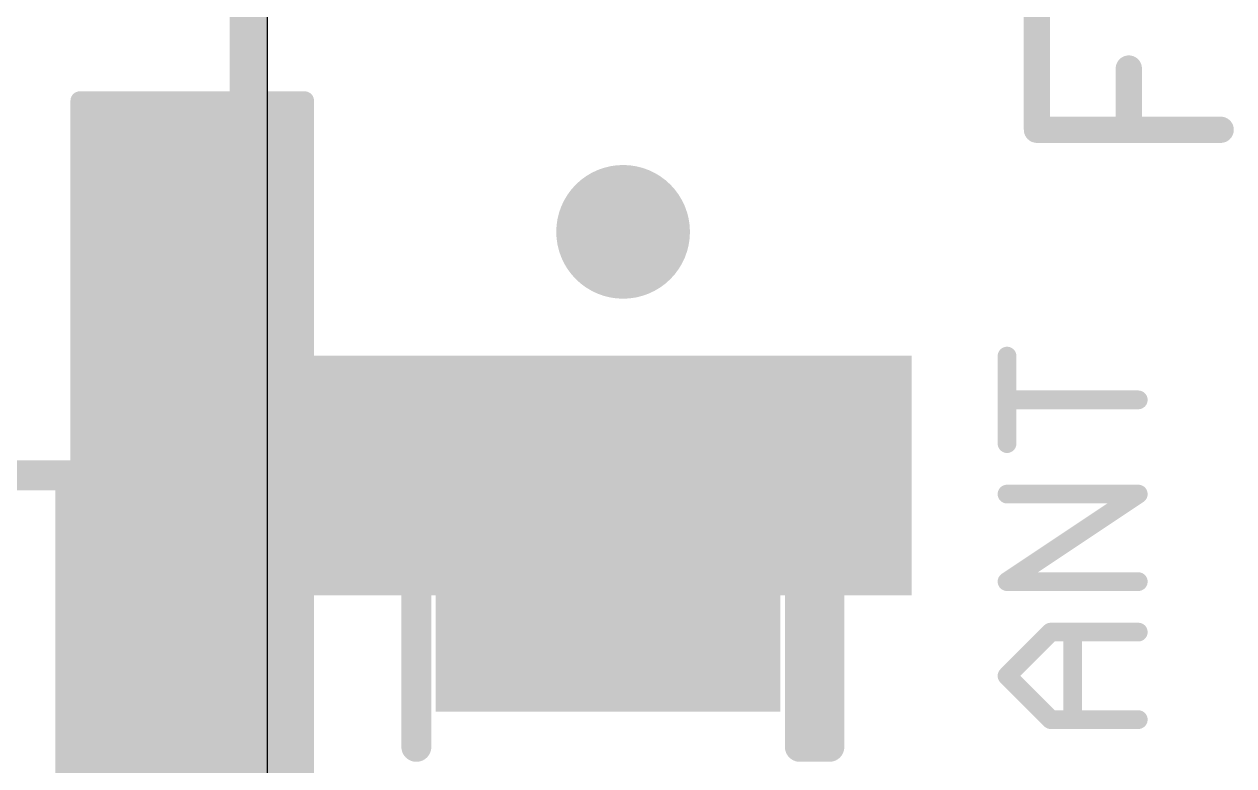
# Model space of a CAD drawing. Extents: x -21.4 to 69.1, y -5.3 to 64.3.
# Drawn here: x -1.65 to 6.55, y 24.45 to 29.47 of the extents above; entities that cross this region are included whole.
import ezdxf

# ---------------------------------------------------------------- set-up
doc = ezdxf.new("R2010")
doc.units = 0
for name, color, linetype in [('1', 12, 'CONTINUOUS'), ('16', 132, 'CONTINUOUS'), ('18', 110, 'CONTINUOUS'), ('20', 53, 'CONTINUOUS'), ('21', 40, 'CONTINUOUS'), ('29', 253, 'CONTINUOUS'), ('30', 253, 'CONTINUOUS'), ('51', 253, 'CONTINUOUS')]:
    doc.layers.add(name, color=color, linetype=linetype)

# ---------------------------------------------------------------- blocks, each defined once
blk = doc.blocks.new('RECT')
blk.add_solid([(-0.5, -0.5), (0.5, -0.5), (-0.5, 0.5), (0.5, 0.5)])
blk = doc.blocks.new('ROUNDV')
at = {"const_width": 0.5}
blk.add_lwpolyline([(0, -0.25, 1), (0, 0.25, 1), (0, -0.25)], format="xyb", dxfattribs=at)

msp = doc.modelspace()

# ---------------------------------------------------------------- linework, layer by layer
at = {"layer": '1'}
for points, const_width in [([(-0.127, 53.467), (-0.127, -0.762)], 0.254), ([(1.27, 24.9412), (1.27, 27.051)], 0.2032), ([(1.27, 27.051), (3.3528, 27.051)], 0.2032), ([(3.3528, 27.051), (3.3528, 24.9412)], 0.2032), ([(1.27, 27.0256), (3.3528, 27.0256)], 0.2032), ([(1.27, 26.8224), (3.3528, 26.8224)], 0.2032), ([(1.27, 26.6192), (3.3528, 26.6192)], 0.2032), ([(1.27, 26.416), (3.3528, 26.416)], 0.2032), ([(1.27, 26.2128), (3.3528, 26.2128)], 0.2032), ([(1.27, 26.0096), (3.3528, 26.0096)], 0.2032), ([(1.27, 25.8064), (3.3528, 25.8064)], 0.2032), ([(1.27, 25.6032), (3.3528, 25.6032)], 0.2032), ([(1.27, 25.4), (3.3528, 25.4)], 0.2032), ([(1.27, 25.1968), (3.3528, 25.1968)], 0.2032), ([(1.27, 24.9936), (3.3528, 24.9936)], 0.2032), ([(3.3528, 24.9412), (1.27, 24.9412)], 0.2032)]:
    msp.add_lwpolyline(points, dxfattribs=dict(at, const_width=const_width))
at = {"layer": '1', "const_width": 0.1016}
for points in [[(1.3208, 27.051, 1), (1.2192, 27.051)], [(1.27, 27.1018, 1), (1.27, 27.0002)], [(3.4036, 27.051, 1), (3.302, 27.051)], [(3.3528, 27.0002, 1), (3.3528, 27.1018)], [(1.27, 27.0764, 1), (1.27, 26.9748)], [(3.3528, 26.9748, 1), (3.3528, 27.0764)], [(1.27, 26.8732, 1), (1.27, 26.7716)], [(3.3528, 26.7716, 1), (3.3528, 26.8732)], [(1.27, 26.67, 1), (1.27, 26.5684)], [(3.3528, 26.5684, 1), (3.3528, 26.67)], [(1.27, 26.4668, 1), (1.27, 26.3652)], [(3.3528, 26.3652, 1), (3.3528, 26.4668)], [(1.27, 26.2636, 1), (1.27, 26.162)], [(3.3528, 26.162, 1), (3.3528, 26.2636)], [(1.27, 26.0604, 1), (1.27, 25.9588)], [(3.3528, 25.9588, 1), (3.3528, 26.0604)], [(1.27, 25.8572, 1), (1.27, 25.7556)], [(3.3528, 25.7556, 1), (3.3528, 25.8572)], [(1.27, 25.654, 1), (1.27, 25.5524)], [(3.3528, 25.5524, 1), (3.3528, 25.654)], [(1.27, 25.4508, 1), (1.27, 25.3492)], [(3.3528, 25.3492, 1), (3.3528, 25.4508)], [(1.27, 25.2476, 1), (1.27, 25.146)], [(3.3528, 25.146, 1), (3.3528, 25.2476)], [(1.27, 25.0444, 1), (1.27, 24.9428)], [(3.3528, 24.9428, 1), (3.3528, 25.0444)], [(1.27, 24.992, 1), (1.27, 24.8904)], [(3.3528, 24.8904, 1), (3.3528, 24.992)], [(1.2192, 24.9412, 1), (1.3208, 24.9412)], [(3.302, 24.9412, 1), (3.4036, 24.9412)]]:
    msp.add_lwpolyline(points, format="xyb", dxfattribs=at)
at = {"layer": '16', "const_width": 0.254}
msp.add_lwpolyline([(-0.127, 53.467), (-0.127, -0.762)], dxfattribs=at)
at = {"layer": '20'}
msp.add_line((0, 46.228), (0, 0), dxfattribs=at)
at = {"layer": '21'}
for points, const_width in [([(5.2186, 28.759), (5.2186, 29.5894)], 0.1778), ([(5.8415, 28.759), (5.8415, 29.1742)], 0.1778), ([(6.4643, 28.759), (5.2186, 28.759)], 0.1778), ([(5.0157, 26.6316), (5.0157, 27.2248)], 0.127), ([(5.9055, 26.9282), (5.0157, 26.9282)], 0.127), ([(5.0157, 25.6961), (5.9055, 26.2893)], 0.127), ([(5.9055, 26.2893), (5.0157, 26.2893)], 0.127), ([(5.9055, 25.6961), (5.0157, 25.6961)], 0.127), ([(5.0157, 25.0572), (5.3123, 25.3537)], 0.127), ([(5.3123, 25.3537), (5.9055, 25.3537)], 0.127), ([(5.4606, 24.7606), (5.4606, 25.3537)], 0.127), ([(5.3123, 24.7606), (5.0157, 25.0572)], 0.127), ([(5.9055, 24.7606), (5.3123, 24.7606)], 0.127)]:
    msp.add_lwpolyline(points, dxfattribs=dict(at, const_width=const_width))
for points, const_width in [([(5.8859, 29.1742, 1), (5.797, 29.1742)], 0.0889), ([(5.2186, 28.8034, 1), (5.2186, 28.7145)], 0.0889), ([(5.1742, 28.759, 1), (5.2631, 28.759)], 0.0889), ([(5.797, 28.759, 1), (5.8859, 28.759)], 0.0889), ([(6.4643, 28.7145, 1), (6.4643, 28.8034)], 0.0889), ([(5.0475, 27.2248, 1), (4.984, 27.2248)], 0.0635), ([(5.0157, 26.9599, 1), (5.0157, 26.8964)], 0.0635), ([(5.9055, 26.8964, 1), (5.9055, 26.9599)], 0.0635), ([(4.984, 26.6316, 1), (5.0475, 26.6316)], 0.0635), ([(5.0157, 26.321, 1), (5.0157, 26.2575)], 0.0635), ([(5.9231, 26.2628, 1), (5.8879, 26.3157)], 0.0635), ([(5.9055, 26.2575, 1), (5.9055, 26.321)], 0.0635), ([(5.0157, 25.7278, 1), (5.0157, 25.6643)], 0.0635), ([(4.9981, 25.7225, 1), (5.0334, 25.6697)], 0.0635), ([(5.9055, 25.6643, 1), (5.9055, 25.7278)], 0.0635), ([(5.3123, 25.3855, 1), (5.3123, 25.322)], 0.0635), ([(5.3348, 25.3313, 1), (5.2899, 25.3762)], 0.0635), ([(5.4924, 25.3537, 1), (5.4289, 25.3537)], 0.0635), ([(5.9055, 25.322, 1), (5.9055, 25.3855)], 0.0635), ([(5.0382, 25.0796, 1), (4.9933, 25.0347)], 0.0635), ([(4.9933, 25.0796, 1), (5.0382, 25.0347)], 0.0635), ([(5.3123, 24.7923, 1), (5.3123, 24.7288)], 0.0635), ([(5.2899, 24.7381, 1), (5.3348, 24.783)], 0.0635), ([(5.4289, 24.7606, 1), (5.4924, 24.7606)], 0.0635), ([(5.9055, 24.7288, 1), (5.9055, 24.7923)], 0.0635)]:
    msp.add_lwpolyline(points, format="xyb", dxfattribs=dict(at, const_width=const_width))
at = {"layer": '51'}
msp.add_line((0, 53.34), (0, 0), dxfattribs=at)
for points, const_width in [([(-1.27, 28.956), (0.254, 28.956)], 0.127), ([(-1.27, 18.796), (-1.27, 28.956)], 0.127), ([(0.254, 28.956), (0.254, 18.796)], 0.127), ([(-1.27, 28.829), (0.254, 28.829)], 0.127), ([(-1.27, 28.702), (0.254, 28.702)], 0.127), ([(-1.27, 28.575), (0.254, 28.575)], 0.127), ([(-1.27, 28.448), (0.254, 28.448)], 0.127), ([(-1.27, 28.321), (0.254, 28.321)], 0.127), ([(-1.27, 28.194), (0.254, 28.194)], 0.127), ([(-1.27, 28.067), (0.254, 28.067)], 0.127), ([(-1.27, 27.94), (0.254, 27.94)], 0.127), ([(-1.27, 27.813), (0.254, 27.813)], 0.127), ([(-1.27, 27.686), (0.254, 27.686)], 0.127), ([(-1.27, 27.559), (0.254, 27.559)], 0.127), ([(-1.27, 27.432), (0.254, 27.432)], 0.127), ([(-1.27, 27.305), (0.254, 27.305)], 0.127), ([(-1.27, 27.178), (0.254, 27.178)], 0.127), ([(-1.27, 27.051), (0.254, 27.051)], 0.127), ([(-1.27, 26.924), (4.064, 26.924)], 0.127), ([(-1.27, 20.828), (-1.27, 26.924)], 0.127), ([(-1.27, 26.924), (0.254, 26.924)], 0.127), ([(4.064, 26.924), (4.064, 25.908)], 0.127), ([(-1.27, 26.797), (4.064, 26.797)], 0.127), ([(-1.27, 26.797), (0.254, 26.797)], 0.127), ([(-1.27, 26.67), (4.064, 26.67)], 0.127), ([(-1.27, 26.67), (0.254, 26.67)], 0.127), ([(-1.27, 26.543), (4.064, 26.543)], 0.127), ([(-1.27, 26.543), (0.254, 26.543)], 0.127), ([(-3.2385, 26.416), (-1.3335, 26.416)], 0.2032), ([(-1.3335, 26.416), (-1.3335, 21.336)], 0.2032), ([(-1.27, 26.416), (4.064, 26.416)], 0.127), ([(-1.27, 26.416), (0.254, 26.416)], 0.127), ([(-1.27, 26.289), (4.064, 26.289)], 0.127), ([(-1.27, 26.289), (0.254, 26.289)], 0.127), ([(-1.27, 26.162), (4.064, 26.162)], 0.127), ([(-1.27, 26.162), (0.254, 26.162)], 0.127), ([(-1.27, 26.035), (4.064, 26.035)], 0.127), ([(-1.27, 26.035), (0.254, 26.035)], 0.127), ([(3.6114, 25.976), (1.0114, 25.976)], 0.2032), ([(1.0114, 24.576), (1.0114, 25.976)], 0.2032), ([(3.6114, 24.576), (3.6114, 25.976)], 0.2032), ([(3.8114, 25.976), (3.6114, 25.976)], 0.2032), ([(3.8114, 24.576), (3.8114, 25.976)], 0.2032), ([(-1.27, 25.908), (4.064, 25.908)], 0.127), ([(-1.27, 25.908), (0.254, 25.908)], 0.127), ([(4.064, 25.908), (0.254, 25.908)], 0.127), ([(0.254, 25.908), (0.254, 21.844)], 0.127), ([(3.7114, 24.576), (3.7114, 25.876)], 0.2032), ([(-1.27, 25.781), (0.254, 25.781)], 0.127), ([(-1.27, 25.781), (0.254, 25.781)], 0.127), ([(-1.27, 25.654), (0.254, 25.654)], 0.127), ([(-1.27, 25.654), (0.254, 25.654)], 0.127), ([(-1.27, 25.527), (0.254, 25.527)], 0.127), ([(-1.27, 25.527), (0.254, 25.527)], 0.127), ([(-1.27, 25.4), (0.254, 25.4)], 0.127), ([(-1.27, 25.4), (0.254, 25.4)], 0.127), ([(-1.27, 25.273), (0.254, 25.273)], 0.127), ([(-1.27, 25.273), (0.254, 25.273)], 0.127), ([(-1.27, 25.146), (0.254, 25.146)], 0.127), ([(-1.27, 25.146), (0.254, 25.146)], 0.127), ([(-1.27, 25.019), (0.254, 25.019)], 0.127), ([(-1.27, 25.019), (0.254, 25.019)], 0.127), ([(-1.27, 24.892), (0.254, 24.892)], 0.127), ([(-1.27, 24.892), (0.254, 24.892)], 0.127), ([(-1.27, 24.765), (0.254, 24.765)], 0.127), ([(-1.27, 24.765), (0.254, 24.765)], 0.127), ([(-1.27, 24.638), (0.254, 24.638)], 0.127), ([(-1.27, 24.638), (0.254, 24.638)], 0.127), ([(3.8114, 24.576), (3.6114, 24.576)], 0.2032), ([(-1.27, 24.511), (0.254, 24.511)], 0.127), ([(-1.27, 24.511), (0.254, 24.511)], 0.127), ([(-1.27, 24.384), (0.254, 24.384)], 0.127), ([(-1.27, 24.384), (0.254, 24.384)], 0.127)]:
    msp.add_lwpolyline(points, dxfattribs=dict(at, const_width=const_width))
for points, const_width in [([(-1.27, 28.9878, 1), (-1.27, 28.9243)], 0.0635), ([(-1.2383, 28.956, 1), (-1.3017, 28.956)], 0.0635), ([(0.2858, 28.956, 1), (0.2223, 28.956)], 0.0635), ([(0.254, 28.9243, 1), (0.254, 28.9878)], 0.0635), ([(-1.27, 28.8607, 1), (-1.27, 28.7973)], 0.0635), ([(0.254, 28.7973, 1), (0.254, 28.8607)], 0.0635), ([(-1.27, 28.7338, 1), (-1.27, 28.6703)], 0.0635), ([(0.254, 28.6703, 1), (0.254, 28.7338)], 0.0635), ([(-1.27, 28.6068, 1), (-1.27, 28.5433)], 0.0635), ([(0.254, 28.5433, 1), (0.254, 28.6068)], 0.0635), ([(-1.27, 28.4797, 1), (-1.27, 28.4163)], 0.0635), ([(0.254, 28.4163, 1), (0.254, 28.4797)], 0.0635), ([(-1.27, 28.3528, 1), (-1.27, 28.2893)], 0.0635), ([(0.254, 28.2893, 1), (0.254, 28.3528)], 0.0635), ([(-1.27, 28.2258, 1), (-1.27, 28.1623)], 0.0635), ([(0.254, 28.1623, 1), (0.254, 28.2258)], 0.0635), ([(-1.27, 28.0987, 1), (-1.27, 28.0353)], 0.0635), ([(0.254, 28.0353, 1), (0.254, 28.0987)], 0.0635), ([(-1.27, 27.9718, 1), (-1.27, 27.9083)], 0.0635), ([(0.254, 27.9083, 1), (0.254, 27.9718)], 0.0635), ([(-1.27, 27.8448, 1), (-1.27, 27.7813)], 0.0635), ([(0.254, 27.7813, 1), (0.254, 27.8448)], 0.0635), ([(-1.27, 27.7177, 1), (-1.27, 27.6543)], 0.0635), ([(0.254, 27.6543, 1), (0.254, 27.7177)], 0.0635), ([(-1.27, 27.5907, 1), (-1.27, 27.5273)], 0.0635), ([(0.254, 27.5273, 1), (0.254, 27.5907)], 0.0635), ([(-1.27, 27.4638, 1), (-1.27, 27.4003)], 0.0635), ([(0.254, 27.4003, 1), (0.254, 27.4638)], 0.0635), ([(-1.27, 27.3367, 1), (-1.27, 27.2733)], 0.0635), ([(0.254, 27.2733, 1), (0.254, 27.3367)], 0.0635), ([(-1.27, 27.2097, 1), (-1.27, 27.1463)], 0.0635), ([(0.254, 27.1463, 1), (0.254, 27.2097)], 0.0635), ([(-1.27, 27.0828, 1), (-1.27, 27.0193)], 0.0635), ([(0.254, 27.0193, 1), (0.254, 27.0828)], 0.0635), ([(-1.27, 26.9558, 1), (-1.27, 26.8923)], 0.0635), ([(-1.27, 26.9558, 1), (-1.27, 26.8923)], 0.0635), ([(-1.2383, 26.924, 1), (-1.3017, 26.924)], 0.0635), ([(0.254, 26.8923, 1), (0.254, 26.9558)], 0.0635), ([(4.0957, 26.924, 1), (4.0323, 26.924)], 0.0635), ([(4.064, 26.8923, 1), (4.064, 26.9558)], 0.0635), ([(-1.27, 26.8287, 1), (-1.27, 26.7653)], 0.0635), ([(-1.27, 26.8287, 1), (-1.27, 26.7653)], 0.0635), ([(0.254, 26.7653, 1), (0.254, 26.8287)], 0.0635), ([(4.064, 26.7653, 1), (4.064, 26.8287)], 0.0635), ([(-1.27, 26.7018, 1), (-1.27, 26.6383)], 0.0635), ([(-1.27, 26.7018, 1), (-1.27, 26.6383)], 0.0635), ([(0.254, 26.6383, 1), (0.254, 26.7018)], 0.0635), ([(4.064, 26.6383, 1), (4.064, 26.7018)], 0.0635), ([(-1.27, 26.5748, 1), (-1.27, 26.5113)], 0.0635), ([(-1.27, 26.5748, 1), (-1.27, 26.5113)], 0.0635), ([(0.254, 26.5113, 1), (0.254, 26.5748)], 0.0635), ([(4.064, 26.5113, 1), (4.064, 26.5748)], 0.0635), ([(-1.2827, 26.416, 1), (-1.3843, 26.416)], 0.1016), ([(-1.3335, 26.3652, 1), (-1.3335, 26.4668)], 0.1016), ([(-1.27, 26.4477, 1), (-1.27, 26.3843)], 0.0635), ([(-1.27, 26.4477, 1), (-1.27, 26.3843)], 0.0635), ([(0.254, 26.3843, 1), (0.254, 26.4477)], 0.0635), ([(4.064, 26.3843, 1), (4.064, 26.4477)], 0.0635), ([(-1.27, 26.3208, 1), (-1.27, 26.2573)], 0.0635), ([(-1.27, 26.3208, 1), (-1.27, 26.2573)], 0.0635), ([(0.254, 26.2573, 1), (0.254, 26.3208)], 0.0635), ([(4.064, 26.2573, 1), (4.064, 26.3208)], 0.0635), ([(-1.27, 26.1938, 1), (-1.27, 26.1303)], 0.0635), ([(-1.27, 26.1938, 1), (-1.27, 26.1303)], 0.0635), ([(0.254, 26.1303, 1), (0.254, 26.1938)], 0.0635), ([(4.064, 26.1303, 1), (4.064, 26.1938)], 0.0635), ([(-1.27, 26.0667, 1), (-1.27, 26.0033)], 0.0635), ([(-1.27, 26.0667, 1), (-1.27, 26.0033)], 0.0635), ([(0.254, 26.0033, 1), (0.254, 26.0667)], 0.0635), ([(1.0114, 26.0268, 1), (1.0114, 25.9252)], 0.1016), ([(1.0622, 25.976, 1), (0.9606, 25.976)], 0.1016), ([(3.6622, 25.976, 1), (3.5606, 25.976)], 0.1016), ([(3.6114, 26.0268, 1), (3.6114, 25.9252)], 0.1016), ([(3.6114, 25.9252, 1), (3.6114, 26.0268)], 0.1016), ([(3.8622, 25.976, 1), (3.7606, 25.976)], 0.1016), ([(3.8114, 25.9252, 1), (3.8114, 26.0268)], 0.1016), ([(4.064, 26.0033, 1), (4.064, 26.0667)], 0.0635), ([(-1.27, 25.9398, 1), (-1.27, 25.8763)], 0.0635), ([(-1.27, 25.9398, 1), (-1.27, 25.8763)], 0.0635), ([(0.254, 25.9398, 1), (0.254, 25.8763)], 0.0635), ([(0.2858, 25.908, 1), (0.2223, 25.908)], 0.0635), ([(0.254, 25.8763, 1), (0.254, 25.9398)], 0.0635), ([(3.7622, 25.876, 1), (3.6606, 25.876)], 0.1016), ([(4.0323, 25.908, 1), (4.0957, 25.908)], 0.0635), ([(4.064, 25.8763, 1), (4.064, 25.9398)], 0.0635), ([(4.064, 25.8763, 1), (4.064, 25.9398)], 0.0635), ([(-1.27, 25.8128, 1), (-1.27, 25.7493)], 0.0635), ([(-1.27, 25.8128, 1), (-1.27, 25.7493)], 0.0635), ([(0.254, 25.7493, 1), (0.254, 25.8128)], 0.0635), ([(0.254, 25.7493, 1), (0.254, 25.8128)], 0.0635), ([(-1.27, 25.6857, 1), (-1.27, 25.6223)], 0.0635), ([(-1.27, 25.6857, 1), (-1.27, 25.6223)], 0.0635), ([(0.254, 25.6223, 1), (0.254, 25.6857)], 0.0635), ([(0.254, 25.6223, 1), (0.254, 25.6857)], 0.0635), ([(-1.27, 25.5587, 1), (-1.27, 25.4953)], 0.0635), ([(-1.27, 25.5587, 1), (-1.27, 25.4953)], 0.0635), ([(0.254, 25.4953, 1), (0.254, 25.5587)], 0.0635), ([(0.254, 25.4953, 1), (0.254, 25.5587)], 0.0635), ([(-1.27, 25.4318, 1), (-1.27, 25.3683)], 0.0635), ([(-1.27, 25.4318, 1), (-1.27, 25.3683)], 0.0635), ([(0.254, 25.3683, 1), (0.254, 25.4318)], 0.0635), ([(0.254, 25.3683, 1), (0.254, 25.4318)], 0.0635), ([(-1.27, 25.3047, 1), (-1.27, 25.2413)], 0.0635), ([(-1.27, 25.3047, 1), (-1.27, 25.2413)], 0.0635), ([(0.254, 25.2413, 1), (0.254, 25.3047)], 0.0635), ([(0.254, 25.2413, 1), (0.254, 25.3047)], 0.0635), ([(-1.27, 25.1777, 1), (-1.27, 25.1143)], 0.0635), ([(-1.27, 25.1777, 1), (-1.27, 25.1143)], 0.0635), ([(0.254, 25.1143, 1), (0.254, 25.1777)], 0.0635), ([(0.254, 25.1143, 1), (0.254, 25.1777)], 0.0635), ([(-1.27, 25.0508, 1), (-1.27, 24.9873)], 0.0635), ([(-1.27, 25.0508, 1), (-1.27, 24.9873)], 0.0635), ([(0.254, 24.9873, 1), (0.254, 25.0508)], 0.0635), ([(0.254, 24.9873, 1), (0.254, 25.0508)], 0.0635), ([(-1.27, 24.9237, 1), (-1.27, 24.8603)], 0.0635), ([(-1.27, 24.9237, 1), (-1.27, 24.8603)], 0.0635), ([(0.254, 24.8603, 1), (0.254, 24.9237)], 0.0635), ([(0.254, 24.8603, 1), (0.254, 24.9237)], 0.0635), ([(-1.27, 24.7967, 1), (-1.27, 24.7333)], 0.0635), ([(-1.27, 24.7967, 1), (-1.27, 24.7333)], 0.0635), ([(0.254, 24.7333, 1), (0.254, 24.7967)], 0.0635), ([(0.254, 24.7333, 1), (0.254, 24.7967)], 0.0635), ([(-1.27, 24.6698, 1), (-1.27, 24.6063)], 0.0635), ([(-1.27, 24.6698, 1), (-1.27, 24.6063)], 0.0635), ([(0.254, 24.6063, 1), (0.254, 24.6698)], 0.0635), ([(0.254, 24.6063, 1), (0.254, 24.6698)], 0.0635), ([(0.9606, 24.576, 1), (1.0622, 24.576)], 0.1016), ([(3.6114, 24.6268, 1), (3.6114, 24.5252)], 0.1016), ([(3.5606, 24.576, 1), (3.6622, 24.576)], 0.1016), ([(3.6606, 24.576, 1), (3.7622, 24.576)], 0.1016), ([(3.7606, 24.576, 1), (3.8622, 24.576)], 0.1016), ([(3.8114, 24.5252, 1), (3.8114, 24.6268)], 0.1016), ([(-1.27, 24.5428, 1), (-1.27, 24.4793)], 0.0635), ([(-1.27, 24.5428, 1), (-1.27, 24.4793)], 0.0635), ([(0.254, 24.4793, 1), (0.254, 24.5428)], 0.0635), ([(0.254, 24.4793, 1), (0.254, 24.5428)], 0.0635)]:
    msp.add_lwpolyline(points, format="xyb", dxfattribs=dict(at, const_width=const_width))

# ---------------------------------------------------------------- block references
at = {"layer": '1', "xscale": 1.524, "yscale": 4.064, "rotation": 90}
msp.add_blockref('RECT', (2.286, 26.416), dxfattribs=at)
at = {"layer": '16', "xscale": 1.524, "yscale": 4.064, "rotation": 90}
msp.add_blockref('RECT', (2.286, 26.416), dxfattribs=at)
at = {"layer": '18', "xscale": 0.9064, "yscale": 0.9064}
msp.add_blockref('ROUNDV', (2.413, 28.067), dxfattribs=at)
msp.add_blockref('ROUNDV', (2.413, 28.067), dxfattribs=at)
at = {"layer": '29', "xscale": 1.6256, "yscale": 4.1656, "rotation": 90}
msp.add_blockref('RECT', (2.286, 26.416), dxfattribs=at)
at = {"layer": '29', "xscale": 2.3368, "yscale": 0.9144}
msp.add_blockref('RECT', (2.3114, 25.2714), dxfattribs=at)
at = {"layer": '30', "xscale": 1.6256, "yscale": 4.1656, "rotation": 90}
msp.add_blockref('RECT', (2.286, 26.416), dxfattribs=at)

doc.saveas('drawing.dxf')
